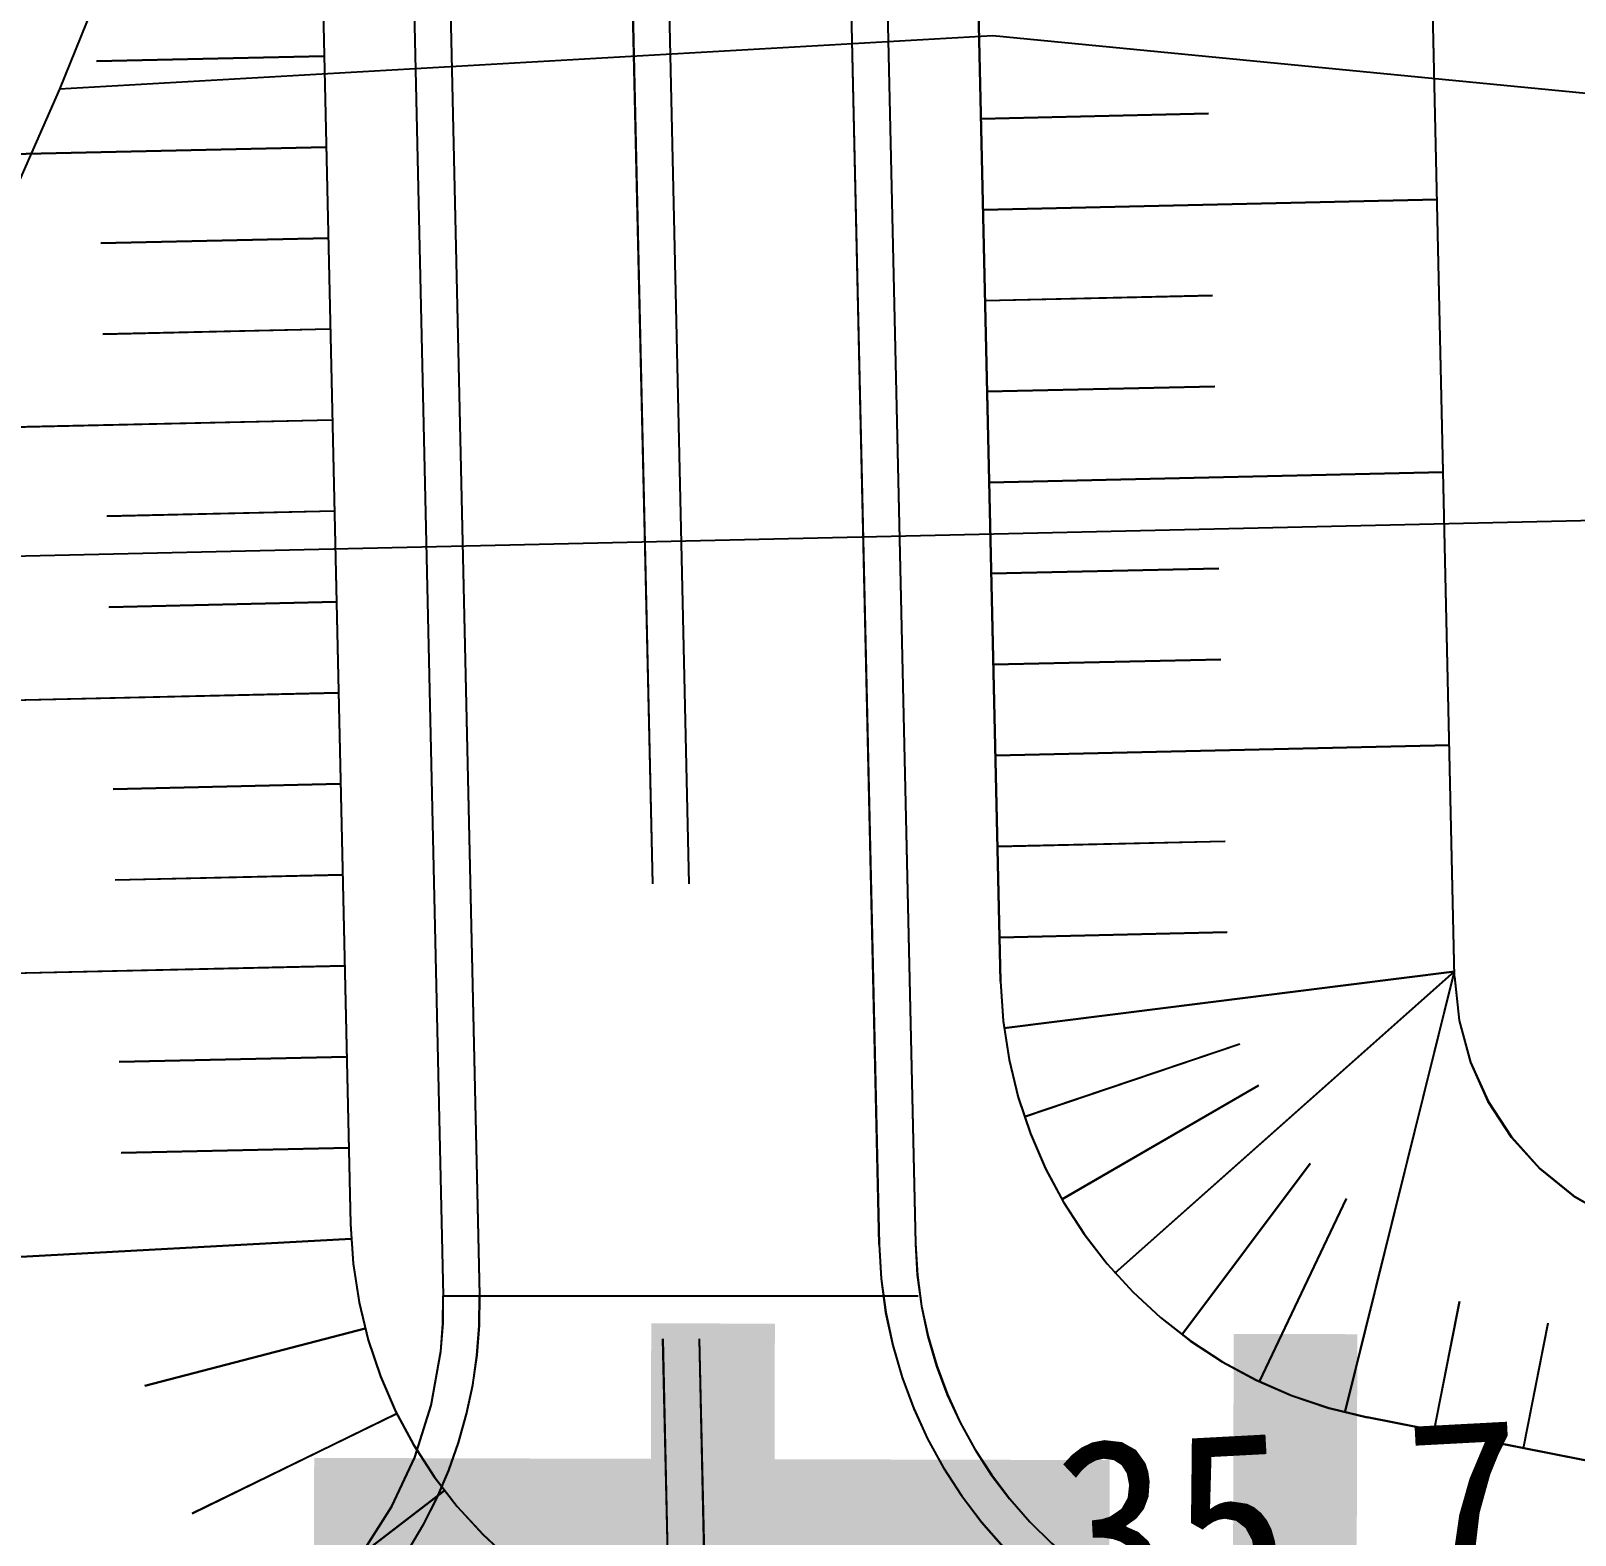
# Model space of a CAD drawing. Header units: millimetres. Extents: x 11366 to 12162, y 1103 to 1810.
# Drawn here: x 11783.7 to 11800.67, y 1530.22 to 1546.76 of the extents above; entities that cross this region are included whole.
import ezdxf
from ezdxf.xclip import XClip

# ---------------------------------------------------------------- set-up
doc = ezdxf.new("R2010")
doc.units = ezdxf.units.MM
doc.header["$LTSCALE"] = 10
doc.header["$MEASUREMENT"] = 0
doc.header["$XCLIPFRAME"] = 2
doc.linetypes.add('DASHEDX2', pattern=[1.5, 1, -0.5])
doc.layers.add('TZ-BASE', color=253, linetype='Continuous')
doc.styles.get("Standard").update_dxf_attribs({"font": 'GulimChe.ttf'})

# ---------------------------------------------------------------- blocks, each defined once
blk = doc.blocks.new('JD-DFXGDFH6CHF')
at = {"layer": 'TZ-BASE'}
for p, q in [((372.977, 83.894), (373.827, 46.328)), ((372.977, 83.891), (373.826, 46.326)), ((368.578, 83.791), (369.437, 45.77)), ((368.579, 83.794), (369.438, 45.773)), ((368.185, 83.485), (369.038, 45.764)), ((368.185, 83.482), (369.037, 45.761)), ((373.383, 83.6), (374.226, 46.335)), ((373.384, 83.603), (374.227, 46.337)), ((380.15, 49.27), (379.605, 73.392)), ((380.151, 49.273), (379.606, 73.395)), ((374.617, 73.28), (375.161, 49.218)), ((375.161, 49.218), (374.617, 73.28)), ((374.618, 73.282), (375.162, 49.22)), ((375.162, 49.22), (374.618, 73.282)), ((367.419, 73.117), (368.019, 46.551)), ((367.42, 73.12), (368.02, 46.554)), ((368.613, 68.35, 36.194), (364.821, 59.026, 36.194)), ((283.454, 52.054), (699.949, 61.528)), ((375.077, 59.61, 36.194), (364.821, 59.026, 36.194)), ((383.607, 58.781, 36.194), (375.077, 59.61, 36.194)), ((365.23, 59.331), (367.729, 59.388)), ((365.231, 59.334), (367.73, 59.391)), ((364.821, 59.026, 36.194), (362.29, 53.301, 36.194)), ((374.946, 58.7), (377.446, 58.757)), ((374.947, 58.703), (377.447, 58.759)), ((362.764, 58.275), (367.752, 58.388)), ((362.765, 58.278), (367.753, 58.391)), ((374.969, 57.7), (379.957, 57.813)), ((374.97, 57.703), (379.958, 57.816)), ((365.275, 57.332), (367.774, 57.388)), ((365.276, 57.335), (367.775, 57.391)), ((374.992, 56.701), (377.491, 56.757)), ((374.993, 56.703), (377.492, 56.76)), ((365.298, 56.335), (367.798, 56.391)), ((365.298, 56.332), (367.797, 56.389)), ((375.014, 55.701), (377.514, 55.757)), ((375.015, 55.704), (377.515, 55.76)), ((362.832, 55.279), (367.82, 55.392)), ((362.832, 55.276), (367.819, 55.389)), ((375.037, 54.701), (380.025, 54.814)), ((375.038, 54.704), (380.026, 54.817)), ((365.343, 54.333), (367.842, 54.389)), ((365.344, 54.335), (367.843, 54.392)), ((375.059, 53.701), (377.559, 53.758)), ((375.06, 53.704), (377.56, 53.761)), ((365.365, 53.333), (367.865, 53.389)), ((365.366, 53.336), (367.866, 53.392)), ((375.082, 52.702), (377.581, 52.758)), ((375.083, 52.704), (377.582, 52.761)), ((362.899, 52.277), (367.887, 52.39)), ((362.9, 52.28), (367.888, 52.392)), ((375.105, 51.702), (380.093, 51.815)), ((375.106, 51.705), (380.094, 51.817)), ((365.411, 51.336), (367.911, 51.393)), ((365.411, 51.333), (367.91, 51.39)), ((375.127, 50.702), (377.627, 50.759)), ((375.128, 50.705), (377.628, 50.761)), ((365.434, 50.336), (367.933, 50.393)), ((365.433, 50.334), (367.933, 50.39)), ((375.15, 49.702), (377.649, 49.759)), ((375.151, 49.705), (377.65, 49.762)), ((362.967, 49.278), (367.955, 49.391)), ((362.968, 49.28), (367.956, 49.393)), ((375.199, 48.704), (380.149, 49.329)), ((375.2, 48.707), (380.15, 49.332)), ((376.419, 46.013), (380.149, 49.329)), ((376.42, 46.015), (380.15, 49.332)), ((378.946, 44.48), (380.149, 49.329)), ((378.947, 44.483), (380.15, 49.332)), ((375.422, 47.731), (377.791, 48.531)), ((375.423, 47.734), (377.792, 48.534)), ((365.478, 48.334), (367.978, 48.391)), ((365.479, 48.337), (367.979, 48.394)), ((375.835, 46.825), (377.998, 48.079)), ((375.835, 46.822), (377.997, 48.076)), ((365.501, 47.335), (368, 47.391)), ((365.502, 47.337), (368.001, 47.394)), ((377.153, 45.336), (378.564, 47.217)), ((377.154, 45.338), (378.565, 47.22)), ((378.007, 44.821), (378.963, 46.833)), ((378.007, 44.818), (378.962, 46.83)), ((363.039, 46.119), (368.025, 46.391)), ((363.04, 46.122), (368.026, 46.394)), ((369.038, 45.764), (374.258, 45.764)), ((379.926, 44.28), (380.206, 45.701)), ((379.927, 44.283), (380.207, 45.704)), ((365.76, 44.775), (368.179, 45.405)), ((365.761, 44.778), (368.18, 45.408)), ((380.907, 44.087), (381.179, 45.464)), ((380.908, 44.089), (381.18, 45.466)), ((366.28, 43.371), (368.526, 44.469)), ((366.281, 43.374), (368.527, 44.471)), ((412.109, 37.923), (379.191, 44.425)), ((412.109, 37.923), (379.191, 44.425)), ((412.11, 37.926), (379.192, 44.428)), ((412.11, 37.926), (379.192, 44.428)), ((363.197, 39.127), (369.052, 43.62)), ((363.198, 39.13), (369.052, 43.623))]:
    blk.add_line(p, q, dxfattribs=at)
at = {"layer": 'TZ-BASE', "linetype": 'DASHEDX2'}
for p, q in [((370.584, 83.537), (371.636, 37.015)), ((370.585, 83.539), (371.637, 37.018)), ((370.984, 83.546), (372.036, 37.024)), ((370.985, 83.548), (372.037, 37.027))]:
    blk.add_line(p, q, dxfattribs=at)
at = {"layer": 'TZ-BASE'}
for centre, radius, start, end in [((380.16, 49.331), 5, 181.2953, 258.8263), ((380.16, 49.331), 5, 181.2953, 258.8263), ((380.161, 49.333), 5, 181.2953, 258.8262), ((380.161, 49.333), 5, 181.2953, 258.8262), ((383.149, 49.338), 3, 181.2953, 253.97), ((383.15, 49.341), 3, 181.2953, 253.97), ((373.018, 46.664), 5, 181.2953, 258.8263), ((373.019, 46.667), 5, 181.2953, 258.8262), ((378.825, 46.439), 5, 181.2953, 248.8271), ((378.826, 46.441), 5, 181.2953, 248.8271), ((378.825, 46.439), 4.6, 181.2953, 248.8271), ((378.826, 46.441), 4.6, 181.2953, 248.8271), ((364.439, 45.657), 4.6, 301.2953, 1.2953), ((364.44, 45.66), 4.6, 301.2953, 1.2953), ((364.439, 45.657), 5, 301.2953, 1.2953), ((364.44, 45.66), 5, 301.2953, 1.2953)]:
    blk.add_arc(centre, radius, start, end, dxfattribs=at)
for s, height, rotation, p in [('대    구    직    할    시', 12, 359.8412, (228.499, 32.173)), ('35.7', 2, 3.0398, (375.8, 42.172, 36.022))]:
    blk.add_text(s, height=height, rotation=rotation, dxfattribs=at).set_placement(p)

msp = doc.modelspace()

# ---------------------------------------------------------------- block references
at = {"layer": 'TZ-BASE'}
ref = msp.add_blockref('JD-DFXGDFH6CHF', (11419.192, 1487.09), dxfattribs=at)
XClip(ref).set_block_clipping_path([(69.9338669773, 75.0555249423), (70.0659624774, -74.8004272748), (700.0683191703, -74.3568896312), (699.933692272, 75.5313861654)])

doc.saveas('drawing.dxf')
